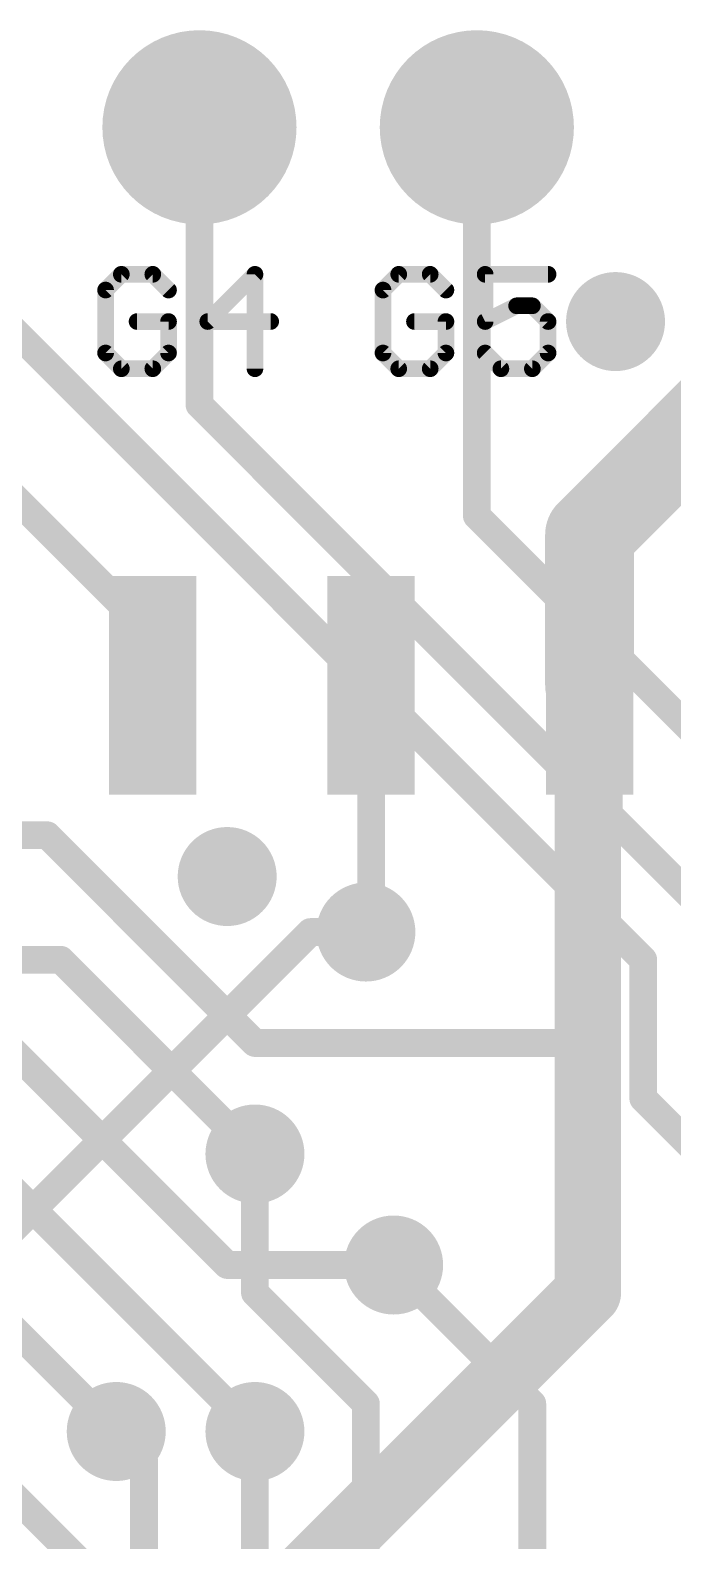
# Model space of a CAD drawing. Extents: x -7.1 to 25.8, y -5.3 to 36.3.
# Drawn here: x 8.61 to 14.49, y 15 to 28.83 of the extents above; entities that cross this region are included whole.
import ezdxf

# ---------------------------------------------------------------- set-up
doc = ezdxf.new("R2010")
doc.units = 0
for name, color, linetype in [('1', 12, 'CONTINUOUS'), ('16', 132, 'CONTINUOUS'), ('17', 110, 'CONTINUOUS'), ('18', 110, 'CONTINUOUS'), ('21', 40, 'CONTINUOUS')]:
    doc.layers.add(name, color=color, linetype=linetype)

# ---------------------------------------------------------------- blocks, each defined once
blk = doc.blocks.new('ROUNDP')
at = {"const_width": 0.5}
blk.add_lwpolyline([(0, -0.25, 1), (0, 0.25, 1), (0, -0.25)], format="xyb", dxfattribs=at)
blk = doc.blocks.new('RECT')
blk.add_solid([(-0.5, -0.5), (0.5, -0.5), (-0.5, 0.5), (0.5, 0.5)])
blk = doc.blocks.new('ROUNDV')
at = {"const_width": 0.5}
blk.add_lwpolyline([(0, -0.25, 1), (0, 0.25, 1), (0, -0.25)], format="xyb", dxfattribs=at)

msp = doc.modelspace()

# ---------------------------------------------------------------- linework, layer by layer
at = {"layer": '1'}
for points, const_width in [([(13.732, 24.212), (15.494, 25.974)], 0.8128), ([(8.128, 24.892), (9.732, 23.288)], 0.254), ([(13.732, 22.832), (13.732, 24.212)], 0.8128), ([(9.732, 23.288), (9.732, 22.832)], 0.254), ([(13.716, 22.816), (13.732, 22.832)], 0.6096), ([(13.716, 19.558), (13.716, 22.816)], 0.6096), ([(13.732, 21.606), (13.732, 22.832)], 0.6096), ([(11.732, 20.622), (11.732, 22.832)], 0.254), ([(5.577, 21.4598), (8.7662, 21.4598)], 0.254), ([(8.7662, 21.4598), (10.668, 19.558)], 0.254), ([(11.684, 20.574), (11.732, 20.622)], 0.254), ([(5.08, 20.32), (8.89, 20.32)], 0.254), ([(8.89, 20.32), (10.668, 18.542)], 0.254), ([(8.128, 19.812), (10.414, 17.526)], 0.254), ([(13.716, 17.272), (13.716, 19.558)], 0.6096), ([(10.668, 19.558), (13.716, 19.558)], 0.254), ([(7.366, 19.304), (10.668, 16.002)], 0.254), ([(6.604, 18.796), (9.398, 16.002)], 0.254), ([(10.414, 17.526), (11.938, 17.526)], 0.254), ([(10.668, 14.224), (13.716, 17.272)], 0.6096)]:
    msp.add_lwpolyline(points, dxfattribs=dict(at, const_width=const_width))
for points, const_width in [([(13.9352, 24.212, 1), (13.5288, 24.212)], 0.4064), ([(13.5883, 24.3557, 1), (13.8757, 24.0683)], 0.4064), ([(9.7955, 23.288, 1), (9.6685, 23.288)], 0.127), ([(9.6871, 23.2431, 1), (9.7769, 23.3329)], 0.127), ([(13.8684, 22.816, 1), (13.5636, 22.816)], 0.3048), ([(13.8844, 22.832, 1), (13.5796, 22.832)], 0.3048), ([(13.8398, 22.7242, 1), (13.6242, 22.9398)], 0.3048), ([(11.7955, 22.832, 1), (11.6685, 22.832)], 0.127), ([(13.5288, 22.832, 1), (13.9352, 22.832)], 0.4064), ([(13.6082, 22.9238, 1), (13.8238, 22.7082)], 0.3048), ([(9.6685, 22.832, 1), (9.7955, 22.832)], 0.127), ([(13.5796, 21.606, 1), (13.8844, 21.606)], 0.3048), ([(8.8111, 21.5047, 1), (8.7213, 21.4149)], 0.127), ([(8.7662, 21.3963, 1), (8.7662, 21.5233)], 0.127), ([(11.7769, 20.5771, 1), (11.6871, 20.6669)], 0.127), ([(11.6391, 20.6189, 1), (11.7289, 20.5291)], 0.127), ([(11.6685, 20.622, 1), (11.7955, 20.622)], 0.127), ([(8.9349, 20.3649, 1), (8.8451, 20.2751)], 0.127), ([(8.89, 20.2565, 1), (8.89, 20.3835)], 0.127), ([(13.8684, 19.558, 1), (13.5636, 19.558)], 0.3048), ([(10.668, 19.6215, 1), (10.668, 19.4945)], 0.127), ([(10.6231, 19.5131, 1), (10.7129, 19.6029)], 0.127), ([(13.5636, 19.558, 1), (13.8684, 19.558)], 0.3048), ([(13.716, 19.4945, 1), (13.716, 19.6215)], 0.127), ([(10.6231, 18.4971, 1), (10.7129, 18.5869)], 0.127), ([(10.414, 17.5895, 1), (10.414, 17.4625)], 0.127), ([(10.3691, 17.4811, 1), (10.4589, 17.5709)], 0.127), ([(11.938, 17.4625, 1), (11.938, 17.5895)], 0.127), ([(13.8238, 17.1642, 1), (13.6082, 17.3798)], 0.3048), ([(13.5636, 17.272, 1), (13.8684, 17.272)], 0.3048), ([(9.3531, 15.9571, 1), (9.4429, 16.0469)], 0.127), ([(10.6231, 15.9571, 1), (10.7129, 16.0469)], 0.127)]:
    msp.add_lwpolyline(points, format="xyb", dxfattribs=dict(at, const_width=const_width))
at = {"layer": '16', "const_width": 0.254}
for points in [[(10.16, 27.94), (10.16, 25.4)], [(12.7, 27.94), (12.7, 24.384)], [(8.3384, 26.2056), (14.224, 20.32)], [(10.16, 25.4), (15.494, 20.066)], [(12.7, 24.384), (18.034, 19.05)], [(11.176, 20.574), (8.382, 17.78)], [(11.684, 20.574), (11.176, 20.574)], [(14.224, 20.32), (14.224, 19.05)], [(14.224, 19.05), (14.732, 18.542)], [(10.668, 17.272), (10.668, 18.542)], [(13.208, 16.256), (11.938, 17.526)], [(11.684, 16.256), (10.668, 17.272)], [(11.684, 16.256), (11.684, 8.636)], [(13.208, 8.89), (13.208, 16.256)], [(9.398, 16.002), (9.652, 15.748)], [(10.668, 16.002), (10.668, 9.906)], [(9.652, 15.748), (9.652, 9.398)], [(8.382, 15.494), (9.144, 14.732)]]:
    msp.add_lwpolyline(points, dxfattribs=at)
at = {"layer": '16', "const_width": 0.127}
for points in [[(10.2235, 27.94, 1), (10.0965, 27.94)], [(12.7635, 27.94, 1), (12.6365, 27.94)], [(10.2049, 25.4449, 1), (10.1151, 25.3551)], [(10.0965, 25.4, 1), (10.2235, 25.4)], [(12.7449, 24.4289, 1), (12.6551, 24.3391)], [(12.6365, 24.384, 1), (12.7635, 24.384)], [(11.176, 20.6375, 1), (11.176, 20.5105)], [(11.2209, 20.5291, 1), (11.1311, 20.6189)], [(11.684, 20.5105, 1), (11.684, 20.6375)], [(14.2875, 20.32, 1), (14.1605, 20.32)], [(14.1791, 20.2751, 1), (14.2689, 20.3649)], [(14.2689, 19.0949, 1), (14.1791, 19.0051)], [(14.1605, 19.05, 1), (14.2875, 19.05)], [(10.7315, 18.542, 1), (10.6045, 18.542)], [(11.9829, 17.5709, 1), (11.8931, 17.4811)], [(10.7129, 17.3169, 1), (10.6231, 17.2271)], [(10.6045, 17.272, 1), (10.7315, 17.272)], [(11.7475, 16.256, 1), (11.6205, 16.256)], [(11.6391, 16.2111, 1), (11.7289, 16.3009)], [(13.2715, 16.256, 1), (13.1445, 16.256)], [(13.1631, 16.2111, 1), (13.2529, 16.3009)], [(9.4429, 16.0469, 1), (9.3531, 15.9571)], [(10.7315, 16.002, 1), (10.6045, 16.002)], [(9.7155, 15.748, 1), (9.5885, 15.748)], [(9.6071, 15.7031, 1), (9.6969, 15.7929)]]:
    msp.add_lwpolyline(points, format="xyb", dxfattribs=at)
at = {"layer": '21', "const_width": 0.1524}
for points in [[(9.4447, 26.5945), (9.3007, 26.4505)], [(9.7329, 26.5945), (9.4447, 26.5945)], [(9.8769, 26.4505), (9.7329, 26.5945)], [(10.6684, 26.5945), (10.2362, 26.1624)], [(10.6684, 25.7302), (10.6684, 26.5945)], [(11.9847, 26.5945), (11.8407, 26.4505)], [(12.2729, 26.5945), (11.9847, 26.5945)], [(12.4169, 26.4505), (12.2729, 26.5945)], [(13.3524, 26.5945), (12.7762, 26.5945)], [(12.7762, 26.5945), (12.7762, 26.1624)], [(9.3007, 26.4505), (9.3007, 25.8743)], [(11.8407, 26.4505), (11.8407, 25.8743)], [(12.7762, 26.1624), (13.0643, 26.3064)], [(13.0643, 26.3064), (13.2084, 26.3064)], [(13.2084, 26.3064), (13.3524, 26.1624)], [(9.8769, 26.1624), (9.5888, 26.1624)], [(9.8769, 25.8743), (9.8769, 26.1624)], [(10.2362, 26.1624), (10.8124, 26.1624)], [(12.4169, 26.1624), (12.1288, 26.1624)], [(12.4169, 25.8743), (12.4169, 26.1624)], [(13.3524, 26.1624), (13.3524, 25.8743)], [(9.3007, 25.8743), (9.4447, 25.7302)], [(9.7329, 25.7302), (9.8769, 25.8743)], [(11.8407, 25.8743), (11.9847, 25.7302)], [(12.2729, 25.7302), (12.4169, 25.8743)], [(12.9203, 25.7302), (12.7762, 25.8743)], [(13.3524, 25.8743), (13.2084, 25.7302)], [(9.4447, 25.7302), (9.7329, 25.7302)], [(11.9847, 25.7302), (12.2729, 25.7302)], [(13.2084, 25.7302), (12.9203, 25.7302)]]:
    msp.add_lwpolyline(points, dxfattribs=at)
at = {"layer": '21', "const_width": 0.0762}
for points in [[(9.4447, 26.6326, 1), (9.4447, 26.5564)], [(9.4717, 26.5676, 1), (9.4178, 26.6215)], [(9.7598, 26.6215, 1), (9.7059, 26.5676)], [(9.7329, 26.5564, 1), (9.7329, 26.6326)], [(10.7065, 26.5945, 1), (10.6303, 26.5945)], [(10.6953, 26.5676, 1), (10.6414, 26.6215)], [(11.9847, 26.6326, 1), (11.9847, 26.5564)], [(12.0117, 26.5676, 1), (11.9578, 26.6215)], [(12.2998, 26.6215, 1), (12.2459, 26.5676)], [(12.2729, 26.5564, 1), (12.2729, 26.6326)], [(12.7762, 26.6326, 1), (12.7762, 26.5564)], [(12.8143, 26.5945, 1), (12.7381, 26.5945)], [(13.3524, 26.5564, 1), (13.3524, 26.6326)], [(9.2737, 26.4774, 1), (9.3276, 26.4235)], [(9.3388, 26.4505, 1), (9.2626, 26.4505)], [(9.85, 26.4235, 1), (9.9038, 26.4774)], [(11.8137, 26.4774, 1), (11.8676, 26.4235)], [(11.8788, 26.4505, 1), (11.8026, 26.4505)], [(12.39, 26.4235, 1), (12.4438, 26.4774)], [(13.0643, 26.3445, 1), (13.0643, 26.2683)], [(13.0814, 26.2723, 1), (13.0473, 26.3405)], [(13.2353, 26.3334, 1), (13.1814, 26.2795)], [(13.2084, 26.2683, 1), (13.2084, 26.3445)], [(9.5888, 26.2005, 1), (9.5888, 26.1243)], [(9.915, 26.1624, 1), (9.8388, 26.1624)], [(9.8769, 26.1243, 1), (9.8769, 26.2005)], [(10.2362, 26.2005, 1), (10.2362, 26.1243)], [(10.2093, 26.1893, 1), (10.2631, 26.1354)], [(10.8124, 26.1243, 1), (10.8124, 26.2005)], [(12.1288, 26.2005, 1), (12.1288, 26.1243)], [(12.455, 26.1624, 1), (12.3788, 26.1624)], [(12.4169, 26.1243, 1), (12.4169, 26.2005)], [(12.7592, 26.1964, 1), (12.7932, 26.1283)], [(12.7381, 26.1624, 1), (12.8143, 26.1624)], [(13.3905, 26.1624, 1), (13.3143, 26.1624)], [(13.3255, 26.1354, 1), (13.3794, 26.1893)], [(9.3276, 25.9012, 1), (9.2737, 25.8473)], [(9.2626, 25.8743, 1), (9.3388, 25.8743)], [(9.8388, 25.8743, 1), (9.915, 25.8743)], [(9.9038, 25.8473, 1), (9.85, 25.9012)], [(11.8676, 25.9012, 1), (11.8137, 25.8473)], [(11.8026, 25.8743, 1), (11.8788, 25.8743)], [(12.3788, 25.8743, 1), (12.455, 25.8743)], [(12.4438, 25.8473, 1), (12.39, 25.9012)], [(12.8031, 25.9012, 1), (12.7493, 25.8473)], [(13.3143, 25.8743, 1), (13.3905, 25.8743)], [(13.3794, 25.8473, 1), (13.3255, 25.9012)], [(9.4447, 25.7683, 1), (9.4447, 25.6921)], [(9.4178, 25.7033, 1), (9.4717, 25.7571)], [(9.7059, 25.7571, 1), (9.7598, 25.7033)], [(9.7329, 25.6921, 1), (9.7329, 25.7683)], [(10.6303, 25.7302, 1), (10.7065, 25.7302)], [(11.9847, 25.7683, 1), (11.9847, 25.6921)], [(11.9578, 25.7033, 1), (12.0117, 25.7571)], [(12.2459, 25.7571, 1), (12.2998, 25.7033)], [(12.2729, 25.6921, 1), (12.2729, 25.7683)], [(12.9203, 25.7683, 1), (12.9203, 25.6921)], [(12.8933, 25.7033, 1), (12.9472, 25.7571)], [(13.1814, 25.7571, 1), (13.2353, 25.7033)], [(13.2084, 25.6921, 1), (13.2084, 25.7683)]]:
    msp.add_lwpolyline(points, format="xyb", dxfattribs=at)

# ---------------------------------------------------------------- block references
at = {"layer": '1', "xscale": 2, "yscale": 0.8, "rotation": 270}
for p in [(9.732, 22.832), (11.732, 22.832), (13.732, 22.832)]:
    msp.add_blockref('RECT', p, dxfattribs=at)
at = {"layer": '17', "xscale": 1.778, "yscale": 1.778, "rotation": 90}
for p in [(10.16, 27.94), (10.16, 27.94), (12.7, 27.94), (12.7, 27.94)]:
    msp.add_blockref('ROUNDP', p, dxfattribs=at)
at = {"layer": '18', "xscale": 0.9064, "yscale": 0.9064}
for p in [(13.97, 26.162), (13.97, 26.162), (10.414, 21.082), (10.414, 21.082), (11.684, 20.574), (11.684, 20.574), (10.668, 18.542), (10.668, 18.542), (11.938, 17.526), (11.938, 17.526), (9.398, 16.002), (9.398, 16.002), (10.668, 16.002), (10.668, 16.002)]:
    msp.add_blockref('ROUNDV', p, dxfattribs=at)

doc.saveas('drawing.dxf')
